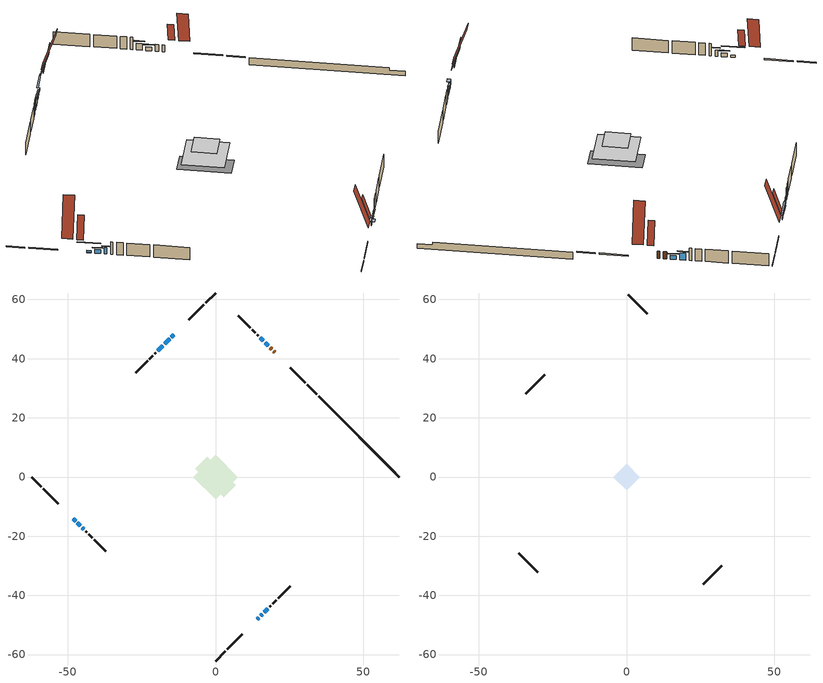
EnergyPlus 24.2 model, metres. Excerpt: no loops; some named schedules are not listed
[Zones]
conditioned space
 floor outside (Floor1 construction): -1.31,0 0,1.31 1.31,0 0,-1.31 z0.58
 floor adiabatic (AdiabaticFloorConstruction): -7.56,0 0,7.56 7.56,0 0,-7.56 z1.8
 floor foundation (Slab1 construction): -6.82,2.77 -2.77,6.82 6.82,-2.77 2.77,-6.82 z-1.52
 wall outside (RimJoist1 construction): 0,-62.19 3.3,-58.89 / -62.19,0 -58.89,-3.3 / 0,62.19 -3.3,58.89 / 34.26,27.93 30.96,31.23 z0.58:0.88
 wall outside (RimJoist2 construction): 3.95,-58.23 9.07,-53.12 / -58.23,-3.95 -53.12,-9.07 / -3.95,58.23 -9.07,53.12 / 30.3,31.88 25.19,37 z0.58:0.88
 wall outside (AdiabaticWallConstruction 1): 20.1,42.09 19.73,42.45 / 19.08,43.11 18.5,43.68 z0.58:2.61
 wall outside (AdiabaticWallConstruction): 17.85,44.34 16.84,45.35 / -46.65,-15.53 -45.64,-16.54 / -15.54,46.65 -17.19,45 / 15.21,-46.98 15.79,-46.4 / 16.44,-45.74 17.7,-44.49 z0.58:1.7; -14.16,48.03 -14.88,47.31 / -48.03,-14.16 -47.31,-14.88 z0.58:1.19; 14.16,-48.03 14.55,-47.63 z0.58:1.65; 16.18,46 15.17,47.01 / -17.85,44.34 -19.5,42.69 z0.58:2.56; -44.99,-17.2 -44.52,-17.67 z0.58:2.36
 wall outside (Wall1 construction): 18.36,-43.83 18.75,-43.43 / -43.86,-18.32 -43.47,-18.72 / -20.16,42.03 -20.55,41.63 / 14.52,47.67 14.12,48.06 z0.58:4.24
 wall outside (Wall2 construction): 19.41,-42.78 20.52,-41.67 / -42.81,-19.38 -41.7,-20.48 / -21.21,40.98 -22.31,39.87 / 13.47,48.72 12.36,49.83 z0.58:4.24
 wall outside (Wall3 construction): 21.17,-41.01 25.2,-36.99 / -41.05,-21.14 -37.02,-25.17 / -22.97,39.21 -27,35.19 / 11.7,50.48 7.67,54.51 z0.58:4.24
 wall foundation (FoundationWall1 construction): 34.91,27.27,-1.52 34.91,27.27,0.58 59.46,2.73,0.58 59.46,2.73,-0.17 62.19,0,-0.17 62.19,0,-1.52
 window (WindowConstruction): 17.85,44.34 16.84,45.35 z0.58:1.7
 window (WindowConstruction 9): -14.16,48.03 -14.88,47.31 z0.58:1.19
 window (WindowConstruction 10): -48.03,-14.16 -47.31,-14.88 z0.58:1.19
 window (WindowConstruction 1): -46.65,-15.54 -45.64,-16.54 z0.58:1.7
 window (WindowConstruction 8): 14.16,-48.03 14.55,-47.63 z0.58:1.65
 window (WindowConstruction 2): 16.18,46 15.18,47.01 z0.58:2.56
 window (WindowConstruction 3): -15.54,46.65 -17.19,45 z0.58:1.7
 window (WindowConstruction 4): -17.85,44.34 -19.5,42.69 z0.58:2.56
 window (WindowConstruction 5): 15.21,-46.98 15.79,-46.4 z0.58:1.7
 window (WindowConstruction 6): 16.44,-45.74 17.7,-44.49 z0.58:1.7
 window (WindowConstruction 7): -44.99,-17.2 -44.52,-17.67 z0.58:2.36
 door (Door): 20.1,42.09 19.73,42.45 z0.58:2.61
 door (Door 1): 19.07,43.11 18.5,43.68 z0.58:2.61
 ceiling adiabatic (AdiabaticFloorConstruction): 0,-7.56 7.56,0 0,7.56 -7.56,0 z1.8
 roof outside (Roof2 construction): 13.5,-48.68,4.24 12.07,-47.25,10.32 10.94,-48.38,10.32 12.37,-49.82,4.24; -48.68,-13.5,4.24 -47.25,-12.07,10.32 -48.38,-10.94,10.32 -49.82,-12.37,4.24; -13.5,48.68,4.24 -12.07,47.25,10.32 -10.94,48.38,10.32 -12.37,49.82,4.24; 20.75,41.43,4.24 19.32,40,10.32 20.45,38.86,10.32 21.89,40.3,4.24
attic - vented
 floor to conditioned space (Floor2 construction Reversed): -4.47,0 0,4.47 4.47,0 0,-4.47 z4.24
 wall outside (Wall4 construction): 25.86,-36.33 32.22,-29.97 / -36.36,-25.82 -30,-32.19 / -27.66,34.53 -34.02,28.17 / 7.02,55.17 0.66,61.53 z0.58:4.24
 roof outside (Roof1 construction): 11.71,-50.47,4.24 9.2,-47.96,14.9 7.21,-49.95,14.9 9.72,-52.46,4.24; -50.47,-11.71,4.24 -47.96,-9.2,14.9 -49.95,-7.21,14.9 -52.46,-9.72,4.24; -11.71,50.47,4.24 -9.2,47.96,14.9 -7.21,49.95,14.9 -9.72,52.46,4.24; 22.54,39.64,4.24 20.03,37.13,14.9 22.02,35.14,14.9 24.53,37.65,4.24
shading: 16.41,45.78 18.28,43.91 18.47,44.1 16.6,45.97 z2.31; -16.61,45.58 -12.43,49.75 -12.62,49.94 -16.8,45.77 z3.63; -45.58,-16.61 -49.75,-12.43 -49.94,-12.62 -45.77,-16.8 z3.63; -45.21,-16.97 -47.08,-15.1 -47.27,-15.3 -45.4,-17.17 z2.31; 14.76,-47.42 13.95,-48.24 14.59,-48.88 15.41,-48.07 z1.95; 14.74,47.44 16.61,45.57 16.8,45.76 14.94,47.63 z3.17; -17.32,44.87 -15.41,46.78 -15.62,46.99 -17.53,45.08 z1.88; -19.63,42.56 -17.72,44.47 -17.93,44.68 -19.84,42.77 z2.74; 15.91,-46.27 15.08,-47.1 15.29,-47.31 16.12,-46.48 z1.88; 17.83,-44.36 16.32,-45.87 16.53,-46.08 18.04,-44.57 z1.88; -44.09,-18.1 -45.42,-16.77 -45.61,-16.96 -44.28,-18.29 z2.97
[Building]
Building 1: Terrain=Suburbs
[Site:Location]
Montreal Intl AP_QC: Latitude {deg}=45.47; Longitude {deg}=-73.74; Time Zone {hr}=-5; Elevation {m}=36; Keep Site Location Information=Yes
[Site:GroundTemperature:Shallow]
2.07863, -0.316383, -0.508184, 0.628371, 5.19101, 9.73239, 13.6695, 16.1636, 16.3755, 14.347, 10.5102, 6.10817
[Site:WaterMainsTemperature]
Calculation Method=Schedule; Temperature Schedule=mains temperature schedule
[Material] Roughness=Rough; Thermal Absorptance=0.9
Name | Thickness {m} | Conductivity {W/m-K} | Density {kg/m3} | Specific Heat {J/kg-K} | Solar Absorptance | Visible Absorptance
asphalt or fiberglass shingles | 0.00635 | 0.162714 | 1121.4 | 1465.45 | 0.4 | 0.4
ceiling loosefill ins | 0.254 | 0.0480833 | 16.02 | 1046.75 | 0.7 | 0.7
ceiling stud and cavity | 0.1397 | 0.209886 | 65.682 | 1177.47 | 0.7 | 0.7
concrete 4.0 in. | 0.1016 | 1.803125 | 2242.8 | 837.4 | 0.7 | 0.7
concrete 8.0 in. | 0.2032 | 1.803125 | 2242.8 | 837.4 | 0.7 | 0.7
door material | 0.04445 | 0.053851 | 512.64 | 1214.23 | 0.7 | 0.7
exterior vertical ins | 0.000878716 | 0.029427 | 32.04 | 1214.23 | 0.7 | 0.7
floor covering | 0.0127 | 0.0433444 | 54.468 | 1339.84 | 0.6 | 0.6
floor rigid ins; wall rigid ins | 0.512978 | 0.029427 | 32.04 | 1214.23 | 0.7 | 0.7
floor stud and cavity | 0.1397 | 0.0912768 | 92.3553 | 1139.71 | 0.7 | 0.7
floor stud and cavity 1 | 0.1397 | 1.75129 | 37.0049 | 1207.88 | 0.7 | 0.7
furniture material conditioned space 1 | 0.1524 | 0.115458 | 640.8 | 1214.23 | 0.6 | 0.6
gypsum board | 0.0127 | 0.160291 | 801 | 837.4 | 0.6 | 0.6
gypsum board 1 | 0.0127 | 0.160291 | 801 | 837.4 | 0.7 | 0.7
osb sheathing 0.5 in. | 0.0127 | 0.115458 | 512.64 | 1214.23 | 0.7 | 0.7
osb sheathing 0.75 in. | 0.01905 | 0.115458 | 512.64 | 1214.23 | 0.7 | 0.7
osb sheathing 2.0 in. | 0.0508 | 0.115458 | 512.64 | 1214.23 | 0.7 | 0.7
rim joist stud and cavity | 0.0508 | 0.0452492 | 125.044 | 1163.47 | 0.6 | 0.6
rim joist stud and cavity 1 | 0.0508 | 0.0381321 | 125.044 | 1163.47 | 0.6 | 0.6
roof rigid ins | 0.103632 | 0.029427 | 32.04 | 1214.23 | 0.7 | 0.7
roof stud and cavity | 0.2032 | 0.104058 | 78.34581 | 1123.46 | 0.7 | 0.7
slab rigid ins | 0.0309699 | 0.029427 | 32.04 | 1214.23 | 0.7 | 0.7
wall stud and cavity | 0.1397 | 0.0918269 | 139.0536 | 1170.24 | 0.7 | 0.7
wall stud and cavity 1 | 0.1397 | 0.0846727 | 139.0536 | 1170.24 | 0.7 | 0.7
wall stud and cavity 2 | 0.1397 | 0.0817921 | 139.0536 | 1170.24 | 0.7 | 0.7
wall stud and cavity 3 | 0.0889 | 6.1454 | 50.32683 | 1063.81 | 0.6 | 0.6
wall stud and cavity 4 | 0.0889 | 0.380278 | 52.3479 | 1209.89 | 0.7 | 0.7
wall stud and cavity 5 | 0.0889 | 0.391764 | 83.0341 | 1211.67 | 0.7 | 0.7
wood siding | 0.0254 | 0.102417 | 544.68 | 1172.36 | 0.4 | 0.4
wood siding 1 | 0.00254 | 0.102417 | 544.68 | 1172.36 | 0.4 | 0.4
wood siding 2; wood siding 3; wood siding 4 | 0.0254 | 0.102417 | 544.68 | 1172.36 | 0.7 | 0.7
[WindowMaterial:SimpleGlazingSystem]
Name | U-Factor {W/m2-K} | Solar Heat Gain Coefficient
WindowMaterial | 4.36468 | 0.67
WindowMaterial 1 | 2.132089 | 0.47
WindowMaterial 2 | 4.04501 | 0.69
WindowMaterial 3 | 4.07169 | 0.69
WindowMaterial 4 | 4.8263 | 0.65
WindowMaterial 5 | 4.20172 | 0.68
WindowMaterial 6 | 2.96789 | 0.56
WindowMaterial 7 | 6.742625 | 0.74
WindowMaterial 8 | 6.11577 | 0.57
[Construction]
AdiabaticFloorConstruction: floor stud and cavity 1, floor rigid ins, osb sheathing 0.75 in., floor covering
AdiabaticWallConstruction: wood siding 3, wall rigid ins, wall stud and cavity 4, gypsum board
AdiabaticWallConstruction 1: wood siding 4, wall rigid ins, wall stud and cavity 4, gypsum board
Door; Door 1: door material
Floor1 construction: floor stud and cavity, osb sheathing 0.75 in., floor covering
Floor2 construction Reversed: gypsum board, ceiling stud and cavity, ceiling loosefill ins
FoundationWall1 construction: concrete 8.0 in., gypsum board 1
furniture construction conditioned space 1: furniture material conditioned space 1
PartitionWallConstruction: gypsum board, wall stud and cavity 5, gypsum board
RimJoist1 construction: wood siding 2, osb sheathing 2.0 in., rim joist stud and cavity
RimJoist2 construction: wood siding 2, osb sheathing 2.0 in., rim joist stud and cavity 1
Roof1 construction: asphalt or fiberglass shingles
Roof2 construction: asphalt or fiberglass shingles, roof rigid ins, osb sheathing 0.75 in., roof stud and cavity, gypsum board
Slab1 construction: slab rigid ins, concrete 4.0 in.
Wall1 construction: wood siding, osb sheathing 0.5 in., wall stud and cavity, gypsum board
Wall2 construction: wood siding, osb sheathing 0.5 in., wall stud and cavity 1, gypsum board
Wall3 construction: wood siding, osb sheathing 0.5 in., wall stud and cavity 2, gypsum board
Wall4 construction: wood siding 1, wall stud and cavity 3
WindowConstruction; WindowConstruction 1: WindowMaterial
WindowConstruction 10; WindowConstruction 9: WindowMaterial 8
WindowConstruction 2: WindowMaterial 1
WindowConstruction 3: WindowMaterial 2
WindowConstruction 4: WindowMaterial 3
WindowConstruction 5: WindowMaterial 4
WindowConstruction 6: WindowMaterial 5
WindowConstruction 7: WindowMaterial 6
WindowConstruction 8: WindowMaterial 7
[Zone] Multiplier=1; Part of Total Floor Area=Yes
Name | Volume {m3}
attic - vented | 39.925
conditioned space | 410.1
[Space]
Name | Zone | Volume {m3}
attic - vented 1 | attic - vented | 39.925
conditioned space 1 | conditioned space | 410.1
[ZoneInfiltration:EffectiveLeakageArea]
infil attic - vented 1: Zone or Space=attic - vented 1; Schedule=Always On Discrete; Effective Air Leakage Area {cm2}=1598; Stack Coefficient=0.000995829; Wind Coefficient=2.13212e-05
[ZoneMixing]
whole house fan mix: Zone or Space=attic - vented; Schedule=Always On Continuous; Design Flow Rate Calculation Method=Flow/Zone; Design Flow Rate {m3/s}=0; Source Zone or Space=conditioned space
[SurfaceProperty:ExposedFoundationPerimeter]
Slab1: Exposed Perimeter Calculation Method=TotalExposedPerimeter; Total Exposed Perimeter {m}=38.569
[InternalMass] Zone or ZoneList=conditioned space; Space or SpaceList=conditioned space 1
Name | Construction | Surface Area {m2}
furniture mass conditioned space 1 | furniture construction conditioned space 1 | 78.132
partition wall mass | PartitionWallConstruction | 195.33
[Lights]
interior lighting: Zone or ZoneList or Space or SpaceList=conditioned space 1; Schedule=interior lighting schedule; Design Level Calculation Method=LightingLevel; Lighting Level {W}=343.2; Return Air Fraction=0; Fraction Radiant=0.6; Fraction Visible=0.2; Fraction Replaceable=1
[People]
occupants: Zone or ZoneList or Space or SpaceList=conditioned space 1; Number of People Schedule=occupants schedule; Number of People Calculation Method=People; Number of People=3; Fraction Radiant=0.314171; Sensible Heat Fraction=0.56303; Activity Level Schedule=occupants activity schedule; Carbon Dioxide Generation Rate {m3/s-W}=0; Enable ASHRAE 55 Comfort Warnings=No; Mean Radiant Temperature Calculation Type=EnclosureAveraged
[ElectricEquipment] Zone or ZoneList or Space or SpaceList=conditioned space 1; Design Level Calculation Method=EquipmentLevel
Name | Schedule | Design Level {W} | Fraction Latent | Fraction Radiant | Fraction Lost
clothes dryer | clothes dryer schedule | 140.772 | 0.015 | 0.081 | 0.85
clothes washer | clothes washer schedule | 32.1985 | 0.03 | 0.162 | 0.7
cooking range | cooking range schedule | 215.147 | 0.08 | 0.432 | 0.2
dishwasher | dishwasher schedule | 66.8632 | 0.3 | 0.18 | 0.4
fridge | fridge schedule | 72.9452 | 0 | 0.6 | 0
mech vent bath fan 0 | mech vent bath fan 0 schedule | 50.2 | 0 | 0 | 1
mech vent house fan | mech vent house fan schedule | 0 | 0 | 0 | 1
mech vent house fan cfis | mech vent house fan cfis schedule | 0 | 0 | 0 | 0
mech vent range fan 0 | mech vent range fan 0 schedule | 57 | 0 | 0 | 1
misc plug loads | misc plug loads schedule | 494.7 | 0.045 | 0.513 | 0.1
whole house fan | Always On Discrete | 0 | 0 | 0 | 1
[OtherEquipment] Zone or ZoneList or Space or SpaceList=conditioned space 1; Design Level Calculation Method=EquipmentLevel
Name | Fuel Type | Schedule | Design Level {W} | Fraction Latent | Fraction Radiant | Fraction Lost
clothes dryer 1 | Electricity | clothes dryer schedule | 0 | 0.015 | 0.081 | 0.85
cooking range 1 | Electricity | cooking range schedule | 0 | 0.08 | 0.432 | 0.2
general water use latent | None | general water use schedule | 62.594 | 1 | 0 | 0
general water use sensible | None | general water use schedule | -61.6891 | 0 | 0.6 | 0
mech vent house fan latent load | None | Always On Discrete | 0 | 1 | 0 | 0
mech vent house fan sensible load | None | Always On Discrete | 0 | 0 | 0 | 0
water heater energy adjustment1 | Electricity | Always On Discrete | 0.01 | 0 | 0 | 1
[ZoneInfiltration:DesignFlowRate] Zone or ZoneList or Space or SpaceList=conditioned space 1; Schedule=Always On Discrete; Design Flow Rate Calculation Method=Flow/Zone; Design Flow Rate {m3/s}=0
infil flow; natural vent flow; whole house fan flow
[ZoneControl:Thermostat]
conditioned space Thermostat: Zone or ZoneList=conditioned space; Control Type Schedule=conditioned space Thermostat Schedule; Control 1=conditioned space temperature setpoint; Temperature Difference Between Cutout And Setpoint {deltaC}=0
[ThermostatSetpoint:DualSetpoint]
conditioned space temperature setpoint: Heating Setpoint Temperature Schedule=heating setpoint; Cooling Setpoint Temperature Schedule=cooling setpoint
[Zone equipment]
conditioned space: electric baseboard
[Foundation:Kiva]
Foundation Kiva 1: Initial Indoor Air Temperature {C}=18; Wall Height Above Grade {m}=0.580004; Wall Depth Below Slab {m}=0.2032; Custom Block Material Name 1=exterior vertical ins; Custom Block Depth 1 {m}=2.10001; Custom Block X Position 1 {m}=0.2159; Custom Block Z Position 1 {m}=0
[Foundation:Kiva:Settings]
Soil Conductivity {W/m-K}=0.849921; Soil Density {kg/m3}=1842.3; Soil Specific Heat {J/kg-K}=418.7; Ground Solar Absorptivity=0.9; Ground Thermal Absorptivity=0.9; Ground Surface Roughness {m}=0.03; Far-Field Width {m}=40; Deep-Ground Boundary Condition=ZeroFlux; Deep-Ground Depth {m}=40; Minimum Cell Dimension {m}=0.2; Maximum Cell Growth Coefficient=3; Simulation Timestep=Timestep
[Exterior:Lights]
exterior lighting: Schedule=exterior lighting schedule; Design Level {W}=75.6
[EnergyManagementSystem:Sensor] Output:Variable or Output:Meter Index Key=conditioned space
Name | Output:Variable or Output:Meter
conditioned_space_clg_unmet_s | Zone Cooling Setpoint Not Met Time
conditioned_space_htg_unmet_s | Zone Heating Setpoint Not Met Time
fridge_tin_s; tin_s; tin_s_1 | Zone Mean Air Temperature
tout_s | Zone Outdoor Air Drybulb Temperature
win_s | Zone Air Humidity Ratio
[Schedule:Constant]
Name | Hourly Value
Always On Continuous; mech vent house fan schedule; mech vent house fan cfis schedule; Always On Discrete | 1
occupants activity schedule | 117.228
fridge schedule | 0
[Schedule:Week:Daily]
interior lighting schedule Week Rule - Jan1-Jan27: interior lighting schedule day, interior lighting schedule day, interior lighting schedule day, interior lighting schedule day, interior lighting schedule day, interior lighting schedule day, interior lighting schedule day, interior lighting schedule default day, interior lighting schedule default day, interior lighting schedule default day, interior lighting schedule default day, interior lighting schedule default day
interior lighting schedule Week Rule - Jan28-Feb3: interior lighting schedule day, interior lighting schedule day, interior lighting schedule day, interior lighting schedule day, interior lighting schedule day 1, interior lighting schedule day 1, interior lighting schedule day 1, interior lighting schedule default day, interior lighting schedule default day, interior lighting schedule default day, interior lighting schedule default day, interior lighting schedule default day
interior lighting schedule Week Rule - Feb4-Feb24: interior lighting schedule day 1, interior lighting schedule day 1, interior lighting schedule day 1, interior lighting schedule day 1, interior lighting schedule day 1, interior lighting schedule day 1, interior lighting schedule day 1, interior lighting schedule default day, interior lighting schedule default day, interior lighting schedule default day, interior lighting schedule default day, interior lighting schedule default day
interior lighting schedule Week Rule - Feb25-Mar3: interior lighting schedule day 1, interior lighting schedule day 1, interior lighting schedule day 1, interior lighting schedule day 1, interior lighting schedule day 2, interior lighting schedule day 2, interior lighting schedule day 2, interior lighting schedule default day, interior lighting schedule default day, interior lighting schedule default day, interior lighting schedule default day, interior lighting schedule default day
interior lighting schedule Week Rule - Mar4-Mar31: interior lighting schedule day 2, interior lighting schedule day 2, interior lighting schedule day 2, interior lighting schedule day 2, interior lighting schedule day 2, interior lighting schedule day 2, interior lighting schedule day 2, interior lighting schedule default day, interior lighting schedule default day, interior lighting schedule default day, interior lighting schedule default day, interior lighting schedule default day
interior lighting schedule Week Rule - Apr1-Apr28: interior lighting schedule day 3, interior lighting schedule day 3, interior lighting schedule day 3, interior lighting schedule day 3, interior lighting schedule day 3, interior lighting schedule day 3, interior lighting schedule day 3, interior lighting schedule default day, interior lighting schedule default day, interior lighting schedule default day, interior lighting schedule default day, interior lighting schedule default day
interior lighting schedule Week Rule - Apr29-May5: interior lighting schedule day 3, interior lighting schedule day 3, interior lighting schedule day 4, interior lighting schedule day 4, interior lighting schedule day 4, interior lighting schedule day 4, interior lighting schedule day 4, interior lighting schedule default day, interior lighting schedule default day, interior lighting schedule default day, interior lighting schedule default day, interior lighting schedule default day
interior lighting schedule Week Rule - May6-May26: interior lighting schedule day 4, interior lighting schedule day 4, interior lighting schedule day 4, interior lighting schedule day 4, interior lighting schedule day 4, interior lighting schedule day 4, interior lighting schedule day 4, interior lighting schedule default day, interior lighting schedule default day, interior lighting schedule default day, interior lighting schedule default day, interior lighting schedule default day
interior lighting schedule Week Rule - May27-Jun2: interior lighting schedule day 4, interior lighting schedule day 4, interior lighting schedule day 4, interior lighting schedule day 4, interior lighting schedule day 4, interior lighting schedule day 5, interior lighting schedule day 5, interior lighting schedule default day, interior lighting schedule default day, interior lighting schedule default day, interior lighting schedule default day, interior lighting schedule default day
interior lighting schedule Week Rule - Jun3-Jun30: interior lighting schedule day 5, interior lighting schedule day 5, interior lighting schedule day 5, interior lighting schedule day 5, interior lighting schedule day 5, interior lighting schedule day 5, interior lighting schedule day 5, interior lighting schedule default day, interior lighting schedule default day, interior lighting schedule default day, interior lighting schedule default day, interior lighting schedule default day
interior lighting schedule Week Rule - Jul1-Jul28: interior lighting schedule day 6, interior lighting schedule day 6, interior lighting schedule day 6, interior lighting schedule day 6, interior lighting schedule day 6, interior lighting schedule day 6, interior lighting schedule day 6, interior lighting schedule default day, interior lighting schedule default day, interior lighting schedule default day, interior lighting schedule default day, interior lighting schedule default day
interior lighting schedule Week Rule - Jul29-Aug4: interior lighting schedule day 6, interior lighting schedule day 6, interior lighting schedule day 6, interior lighting schedule day 7, interior lighting schedule day 7, interior lighting schedule day 7, interior lighting schedule day 7, interior lighting schedule default day, interior lighting schedule default day, interior lighting schedule default day, interior lighting schedule default day, interior lighting schedule default day
interior lighting schedule Week Rule - Aug5-Aug25: interior lighting schedule day 7, interior lighting schedule day 7, interior lighting schedule day 7, interior lighting schedule day 7, interior lighting schedule day 7, interior lighting schedule day 7, interior lighting schedule day 7, interior lighting schedule default day, interior lighting schedule default day, interior lighting schedule default day, interior lighting schedule default day, interior lighting schedule default day
interior lighting schedule Week Rule - Aug26-Sep1: interior lighting schedule day 7, interior lighting schedule day 7, interior lighting schedule day 7, interior lighting schedule day 7, interior lighting schedule day 7, interior lighting schedule day 7, interior lighting schedule day 8, interior lighting schedule default day, interior lighting schedule default day, interior lighting schedule default day, interior lighting schedule default day, interior lighting schedule default day
interior lighting schedule Week Rule - Sep2-Sep29: interior lighting schedule day 8, interior lighting schedule day 8, interior lighting schedule day 8, interior lighting schedule day 8, interior lighting schedule day 8, interior lighting schedule day 8, interior lighting schedule day 8, interior lighting schedule default day, interior lighting schedule default day, interior lighting schedule default day, interior lighting schedule default day, interior lighting schedule default day
interior lighting schedule Week Rule - Sep30-Oct6: interior lighting schedule day 8, interior lighting schedule day 9, interior lighting schedule day 9, interior lighting schedule day 9, interior lighting schedule day 9, interior lighting schedule day 9, interior lighting schedule day 9, interior lighting schedule default day, interior lighting schedule default day, interior lighting schedule default day, interior lighting schedule default day, interior lighting schedule default day
interior lighting schedule Week Rule - Oct7-Oct27: interior lighting schedule day 9, interior lighting schedule day 9, interior lighting schedule day 9, interior lighting schedule day 9, interior lighting schedule day 9, interior lighting schedule day 9, interior lighting schedule day 9, interior lighting schedule default day, interior lighting schedule default day, interior lighting schedule default day, interior lighting schedule default day, interior lighting schedule default day
interior lighting schedule Week Rule - Oct28-Nov3: interior lighting schedule day 9, interior lighting schedule day 9, interior lighting schedule day 9, interior lighting schedule day 9, interior lighting schedule day 10, interior lighting schedule day 10, interior lighting schedule day 10, interior lighting schedule default day, interior lighting schedule default day, interior lighting schedule default day, interior lighting schedule default day, interior lighting schedule default day
interior lighting schedule Week Rule - Nov4-Nov24: interior lighting schedule day 10, interior lighting schedule day 10, interior lighting schedule day 10, interior lighting schedule day 10, interior lighting schedule day 10, interior lighting schedule day 10, interior lighting schedule day 10, interior lighting schedule default day, interior lighting schedule default day, interior lighting schedule default day, interior lighting schedule default day, interior lighting schedule default day
interior lighting schedule Week Rule - Nov25-Dec1: interior lighting schedule day 10, interior lighting schedule day 10, interior lighting schedule day 10, interior lighting schedule day 10, interior lighting schedule day 10, interior lighting schedule day 10, interior lighting schedule day 11, interior lighting schedule default day, interior lighting schedule default day, interior lighting schedule default day, interior lighting schedule default day, interior lighting schedule default day
interior lighting schedule Week Rule - Dec2-Dec31: interior lighting schedule day 11, interior lighting schedule day 11, interior lighting schedule day 11, interior lighting schedule day 11, interior lighting schedule day 11, interior lighting schedule day 11, interior lighting schedule day 11, interior lighting schedule default day, interior lighting schedule default day, interior lighting schedule default day, interior lighting schedule default day, interior lighting schedule default day
occupants schedule Week Rule - Jan1-Dec31: occupants schedule day, occupants schedule day, occupants schedule day, occupants schedule day, occupants schedule day, occupants schedule day, occupants schedule day, occupants schedule default day, occupants schedule default day, occupants schedule default day, occupants schedule default day, occupants schedule default day
clothes dryer schedule Week Rule - Jan1-Dec31: clothes dryer schedule day, clothes dryer schedule day, clothes dryer schedule day, clothes dryer schedule day, clothes dryer schedule day, clothes dryer schedule day, clothes dryer schedule day, clothes dryer schedule default day, clothes dryer schedule default day, clothes dryer schedule default day, clothes dryer schedule default day, clothes dryer schedule default day
clothes washer schedule Week Rule - Jan1-Dec31: clothes washer schedule day, clothes washer schedule day, clothes washer schedule day, clothes washer schedule day, clothes washer schedule day, clothes washer schedule day, clothes washer schedule day, clothes washer schedule default day, clothes washer schedule default day, clothes washer schedule default day, clothes washer schedule default day, clothes washer schedule default day
cooking range schedule Week Rule - Jan1-Dec31: cooking range schedule day, cooking range schedule day, cooking range schedule day, cooking range schedule day, cooking range schedule day, cooking range schedule day, cooking range schedule day, cooking range schedule default day, cooking range schedule default day, cooking range schedule default day, cooking range schedule default day, cooking range schedule default day
dishwasher schedule Week Rule - Jan1-Dec31: dishwasher schedule day, dishwasher schedule day, dishwasher schedule day, dishwasher schedule day, dishwasher schedule day, dishwasher schedule day, dishwasher schedule day, dishwasher schedule default day, dishwasher schedule default day, dishwasher schedule default day, dishwasher schedule default day, dishwasher schedule default day
mech vent bath fan 0 schedule Week Rule - Jan1-Dec31: mech vent bath fan 0 schedule day, mech vent bath fan 0 schedule day, mech vent bath fan 0 schedule day, mech vent bath fan 0 schedule day, mech vent bath fan 0 schedule day, mech vent bath fan 0 schedule day, mech vent bath fan 0 schedule day, mech vent bath fan 0 schedule default day, mech vent bath fan 0 schedule default day, mech vent bath fan 0 schedule default day, mech vent bath fan 0 schedule default day, mech vent bath fan 0 schedule default day
mech vent range fan 0 schedule Week Rule - Jan1-Dec31: mech vent range fan 0 schedule day, mech vent range fan 0 schedule day, mech vent range fan 0 schedule day, mech vent range fan 0 schedule day, mech vent range fan 0 schedule day, mech vent range fan 0 schedule day, mech vent range fan 0 schedule day, mech vent range fan 0 schedule default day, mech vent range fan 0 schedule default day, mech vent range fan 0 schedule default day, mech vent range fan 0 schedule default day, mech vent range fan 0 schedule default day
misc plug loads schedule Week Rule - Jan1-Dec31: misc plug loads schedule day, misc plug loads schedule day, misc plug loads schedule day, misc plug loads schedule day, misc plug loads schedule day, misc plug loads schedule day, misc plug loads schedule day, misc plug loads schedule default day, misc plug loads schedule default day, misc plug loads schedule default day, misc plug loads schedule default day, misc plug loads schedule default day
general water use schedule Week Rule - Jan1-Dec31: general water use schedule day, general water use schedule day, general water use schedule day, general water use schedule day, general water use schedule day, general water use schedule day, general water use schedule day, general water use schedule default day, general water use schedule default day, general water use schedule default day, general water use schedule default day, general water use schedule default day
exterior lighting schedule Week Rule - Jan1-Jan27: exterior lighting schedule day, exterior lighting schedule day, exterior lighting schedule day, exterior lighting schedule day, exterior lighting schedule day, exterior lighting schedule day, exterior lighting schedule day, exterior lighting schedule default day, exterior lighting schedule default day, exterior lighting schedule default day, exterior lighting schedule default day, exterior lighting schedule default day
exterior lighting schedule Week Rule - Jan28-Feb3: exterior lighting schedule day, exterior lighting schedule day, exterior lighting schedule day, exterior lighting schedule day, exterior lighting schedule day 1, exterior lighting schedule day 1, exterior lighting schedule day 1, exterior lighting schedule default day, exterior lighting schedule default day, exterior lighting schedule default day, exterior lighting schedule default day, exterior lighting schedule default day
exterior lighting schedule Week Rule - Feb4-Feb24: exterior lighting schedule day 1, exterior lighting schedule day 1, exterior lighting schedule day 1, exterior lighting schedule day 1, exterior lighting schedule day 1, exterior lighting schedule day 1, exterior lighting schedule day 1, exterior lighting schedule default day, exterior lighting schedule default day, exterior lighting schedule default day, exterior lighting schedule default day, exterior lighting schedule default day
exterior lighting schedule Week Rule - Feb25-Mar3: exterior lighting schedule day 1, exterior lighting schedule day 1, exterior lighting schedule day 1, exterior lighting schedule day 1, exterior lighting schedule day 2, exterior lighting schedule day 2, exterior lighting schedule day 2, exterior lighting schedule default day, exterior lighting schedule default day, exterior lighting schedule default day, exterior lighting schedule default day, exterior lighting schedule default day
exterior lighting schedule Week Rule - Mar4-Mar31: exterior lighting schedule day 2, exterior lighting schedule day 2, exterior lighting schedule day 2, exterior lighting schedule day 2, exterior lighting schedule day 2, exterior lighting schedule day 2, exterior lighting schedule day 2, exterior lighting schedule default day, exterior lighting schedule default day, exterior lighting schedule default day, exterior lighting schedule default day, exterior lighting schedule default day
exterior lighting schedule Week Rule - Apr1-Apr28: exterior lighting schedule day 3, exterior lighting schedule day 3, exterior lighting schedule day 3, exterior lighting schedule day 3, exterior lighting schedule day 3, exterior lighting schedule day 3, exterior lighting schedule day 3, exterior lighting schedule default day, exterior lighting schedule default day, exterior lighting schedule default day, exterior lighting schedule default day, exterior lighting schedule default day
exterior lighting schedule Week Rule - Apr29-May5: exterior lighting schedule day 3, exterior lighting schedule day 3, exterior lighting schedule day 4, exterior lighting schedule day 4, exterior lighting schedule day 4, exterior lighting schedule day 4, exterior lighting schedule day 4, exterior lighting schedule default day, exterior lighting schedule default day, exterior lighting schedule default day, exterior lighting schedule default day, exterior lighting schedule default day
exterior lighting schedule Week Rule - May6-May26: exterior lighting schedule day 4, exterior lighting schedule day 4, exterior lighting schedule day 4, exterior lighting schedule day 4, exterior lighting schedule day 4, exterior lighting schedule day 4, exterior lighting schedule day 4, exterior lighting schedule default day, exterior lighting schedule default day, exterior lighting schedule default day, exterior lighting schedule default day, exterior lighting schedule default day
exterior lighting schedule Week Rule - May27-Jun2: exterior lighting schedule day 4, exterior lighting schedule day 4, exterior lighting schedule day 4, exterior lighting schedule day 4, exterior lighting schedule day 4, exterior lighting schedule day 5, exterior lighting schedule day 5, exterior lighting schedule default day, exterior lighting schedule default day, exterior lighting schedule default day, exterior lighting schedule default day, exterior lighting schedule default day
exterior lighting schedule Week Rule - Jun3-Jun30: exterior lighting schedule day 5, exterior lighting schedule day 5, exterior lighting schedule day 5, exterior lighting schedule day 5, exterior lighting schedule day 5, exterior lighting schedule day 5, exterior lighting schedule day 5, exterior lighting schedule default day, exterior lighting schedule default day, exterior lighting schedule default day, exterior lighting schedule default day, exterior lighting schedule default day
exterior lighting schedule Week Rule - Jul1-Jul28: exterior lighting schedule day 6, exterior lighting schedule day 6, exterior lighting schedule day 6, exterior lighting schedule day 6, exterior lighting schedule day 6, exterior lighting schedule day 6, exterior lighting schedule day 6, exterior lighting schedule default day, exterior lighting schedule default day, exterior lighting schedule default day, exterior lighting schedule default day, exterior lighting schedule default day
[Schedule:Year]
interior lighting schedule: interior lighting schedule Week Rule - Jan1-Jan27, 1, 1, 1, 27, interior lighting schedule Week Rule - Jan28-Feb3, 1, 28, 2, 3, interior lighting schedule Week Rule - Feb4-Feb24, 2, 4, 2, 24, interior lighting schedule Week Rule - Feb25-Mar3, 2, 25, 3, 3, interior lighting schedule Week Rule - Mar4-Mar31, 3, 4, 3, 31, interior lighting schedule Week Rule - Apr1-Apr28, 4, 1, 4, 28, interior lighting schedule Week Rule - Apr29-May5, 4, 29, 5, 5, interior lighting schedule Week Rule - May6-May26, 5, 6, 5, 26, interior lighting schedule Week Rule - May27-Jun2, 5, 27, 6, 2, interior lighting schedule Week Rule - Jun3-Jun30, 6, 3, 6, 30, interior lighting schedule Week Rule - Jul1-Jul28, 7, 1, 7, 28, interior lighting schedule Week Rule - Jul29-Aug4, 7, 29, 8, 4, interior lighting schedule Week Rule - Aug5-Aug25, 8, 5, 8, 25, interior lighting schedule Week Rule - Aug26-Sep1, 8, 26, 9, 1, interior lighting schedule Week Rule - Sep2-Sep29, 9, 2, 9, 29, interior lighting schedule Week Rule - Sep30-Oct6, 9, 30, 10, 6, interior lighting schedule Week Rule - Oct7-Oct27, 10, 7, 10, 27, interior lighting schedule Week Rule - Oct28-Nov3, 10, 28, 11, 3, interior lighting schedule Week Rule - Nov4-Nov24, 11, 4, 11, 24, interior lighting schedule Week Rule - Nov25-Dec1, 11, 25, 12, 1, interior lighting schedule Week Rule - Dec2-Dec31, 12, 2, 12, 31
occupants schedule: occupants schedule Week Rule - Jan1-Dec31, 1, 1, 12, 31
clothes dryer schedule: clothes dryer schedule Week Rule - Jan1-Dec31, 1, 1, 12, 31
clothes washer schedule: clothes washer schedule Week Rule - Jan1-Dec31, 1, 1, 12, 31
cooking range schedule: cooking range schedule Week Rule - Jan1-Dec31, 1, 1, 12, 31
dishwasher schedule: dishwasher schedule Week Rule - Jan1-Dec31, 1, 1, 12, 31
mech vent bath fan 0 schedule: mech vent bath fan 0 schedule Week Rule - Jan1-Dec31, 1, 1, 12, 31
mech vent range fan 0 schedule: mech vent range fan 0 schedule Week Rule - Jan1-Dec31, 1, 1, 12, 31
misc plug loads schedule: misc plug loads schedule Week Rule - Jan1-Dec31, 1, 1, 12, 31
general water use schedule: general water use schedule Week Rule - Jan1-Dec31, 1, 1, 12, 31
exterior lighting schedule: exterior lighting schedule Week Rule - Jan1-Jan27, 1, 1, 1, 27, exterior lighting schedule Week Rule - Jan28-Feb3, 1, 28, 2, 3, exterior lighting schedule Week Rule - Feb4-Feb24, 2, 4, 2, 24, exterior lighting schedule Week Rule - Feb25-Mar3, 2, 25, 3, 3, exterior lighting schedule Week Rule - Mar4-Mar31, 3, 4, 3, 31, exterior lighting schedule Week Rule - Apr1-Apr28, 4, 1, 4, 28, exterior lighting schedule Week Rule - Apr29-May5, 4, 29, 5, 5, exterior lighting schedule Week Rule - May6-May26, 5, 6, 5, 26, exterior lighting schedule Week Rule - May27-Jun2, 5, 27, 6, 2, exterior lighting schedule Week Rule - Jun3-Jun30, 6, 3, 6, 30, exterior lighting schedule Week Rule - Jul1-Jul28, 7, 1, 7, 28, exterior lighting schedule Week Rule - Jul29-Aug4, 7, 29, 8, 4, exterior lighting schedule Week Rule - Aug5-Aug25, 8, 5, 8, 25, exterior lighting schedule Week Rule - Aug26-Sep1, 8, 26, 9, 1, exterior lighting schedule Week Rule - Sep2-Sep29, 9, 2, 9, 29, exterior lighting schedule Week Rule - Sep30-Oct6, 9, 30, 10, 6, exterior lighting schedule Week Rule - Oct7-Oct27, 10, 7, 10, 27, exterior lighting schedule Week Rule - Oct28-Nov3, 10, 28, 11, 3, exterior lighting schedule Week Rule - Nov4-Nov24, 11, 4, 11, 24, exterior lighting schedule Week Rule - Nov25-Dec1, 11, 25, 12, 1, exterior lighting schedule Week Rule - Dec2-Dec31, 12, 2, 12, 31
[Schedule:Compact]
conditioned space Thermostat Schedule: Through: 12/31, For: AllDays, Until: 24:00, 4
mains temperature schedule: Through: 01/01, For: AllDays, Until: 24:00, 6.56833, Through: 01/02, For: AllDays, Until: 24:00, 6.48722, Through: 01/03, For: AllDays, Until: 24:00, 6.40722, Through: 01/04, For: AllDays, Until: 24:00, 6.32889, Through: 01/05, For: AllDays, Until: 24:00, 6.25167, Through: 01/06, For: AllDays, Until: 24:00, 6.17611, Through: 01/07, For: AllDays, Until: 24:00, 6.10222, Through: 01/08, For: AllDays, Until: 24:00, 6.02944, Through: 01/09, For: AllDays, Until: 24:00, 5.95833, Through: 01/10, For: AllDays, Until: 24:00, 5.88889, Through: 01/11, For: AllDays, Until: 24:00, 5.82056, Through: 01/12, For: AllDays, Until: 24:00, 5.75444, Through: 01/13, For: AllDays, Until: 24:00, 5.68944, Through: 01/14, For: AllDays, Until: 24:00, 5.62611, Through: 01/15, For: AllDays, Until: 24:00, 5.56444, Through: 01/16, For: AllDays, Until: 24:00, 5.50444, Through: 01/17, For: AllDays, Until: 24:00, 5.44611, Through: 01/18, For: AllDays, Until: 24:00, 5.38944, Through: 01/19, For: AllDays, Until: 24:00, 5.33389, Through: 01/20, For: AllDays, Until: 24:00, 5.28111, Through: 01/21, For: AllDays, Until: 24:00, 5.22944, Through: 01/22, For: AllDays, Until: 24:00, 5.17944, Through: 01/23, For: AllDays, Until: 24:00, 5.13111, Through: 01/24, For: AllDays, Until: 24:00, 5.085, Through: 01/25, For: AllDays, Until: 24:00, 5.04056, Through: 01/26, For: AllDays, Until: 24:00, 4.99778, Through: 01/27, For: AllDays, Until: 24:00, 4.95667, Through: 01/28, For: AllDays, Until: 24:00, 4.91778, Through: 01/29, For: AllDays, Until: 24:00, 4.88056, Through: 01/30, For: AllDays, Until: 24:00, 4.845, Through: 01/31, For: AllDays, Until: 24:00, 4.81167, Through: 02/01, For: AllDays, Until: 24:00, 4.77944, Through: 02/02, For: AllDays, Until: 24:00, 4.75, Through: 02/03, For: AllDays, Until: 24:00, 4.72167, Through: 02/04, For: AllDays, Until: 24:00, 4.69611, Through: 02/05, For: AllDays, Until: 24:00, 4.67167, Through: 02/06, For: AllDays, Until: 24:00, 4.64944, Through: 02/07, For: AllDays, Until: 24:00, 4.62889, Through: 02/08, For: AllDays, Until: 24:00, 4.61056, Through: 02/09, For: AllDays, Until: 24:00, 4.59389, Through: 02/10, For: AllDays, Until: 24:00, 4.57944, Through: 02/11, For: AllDays, Until: 24:00, 4.56667, Through: 02/12, For: AllDays, Until: 24:00, 4.55611, Through: 02/13, For: AllDays, Until: 24:00, 4.54722, Through: 02/14, For: AllDays, Until: 24:00, 4.54056, Through: 02/15, For: AllDays, Until: 24:00, 4.53556, Through: 02/16, For: AllDays, Until: 24:00, 4.53278, Through: 02/17, For: AllDays, Until: 24:00, 4.53167, Through: 02/18, For: AllDays, Until: 24:00, 4.53278, Through: 02/19, For: AllDays, Until: 24:00, 4.53556, Through: 02/20, For: AllDays, Until: 24:00, 4.54056, Through: 02/21, For: AllDays, Until: 24:00, 4.54722, Through: 02/22, For: AllDays, Until: 24:00, 4.55611, Through: 02/23, For: AllDays, Until: 24:00, 4.56667, Through: 02/24, For: AllDays, Until: 24:00, 4.57944, Through: 02/25, For: AllDays, Until: 24:00, 4.59389, Through: 02/26, For: AllDays, Until: 24:00, 4.61056, Through: 02/27, For: AllDays, Until: 24:00, 4.62889, Through: 02/28, For: AllDays, Until: 24:00, 4.64889, Through: 03/01, For: AllDays, Until: 24:00, 4.67111, Through: 03/02, For: AllDays, Until: 24:00, 4.69556, Through: 03/03, For: AllDays, Until: 24:00, 4.72167, Through: 03/04, For: AllDays, Until: 24:00, 4.74944, Through: 03/05, For: AllDays, Until: 24:00, 4.77944, Through: 03/06, For: AllDays, Until: 24:00, 4.81111, Through: 03/07, For: AllDays, Until: 24:00, 4.84444, Through: 03/08, For: AllDays, Until: 24:00, 4.88, Through: 03/09, For: AllDays, Until: 24:00, 4.91722, Through: 03/10, For: AllDays, Until: 24:00, 4.95611, Through: 03/11, For: AllDays, Until: 24:00, 4.99722, Through: 03/12, For: AllDays, Until: 24:00, 5.04, Through: 03/13, For: AllDays, Until: 24:00, 5.08444, Through: 03/14, For: AllDays, Until: 24:00, 5.13056, Through: 03/15, For: AllDays, Until: 24:00, 5.17889, Through: 03/16, For: AllDays, Until: 24:00, 5.22833, Through: 03/17, For: AllDays, Until: 24:00, 5.28, Through: 03/18, For: AllDays, Until: 24:00, 5.33333, Through: 03/19, For: AllDays, Until: 24:00, 5.38833, Through: 03/20, For: AllDays, Until: 24:00, 5.445, Through: 03/21, For: AllDays, Until: 24:00, 5.50333, Through: 03/22, For: AllDays, Until: 24:00, 5.56333, Through: 03/23, For: AllDays, Until: 24:00, 5.625, Through: 03/24, For: AllDays, Until: 24:00, 5.68833, Through: 03/25, For: AllDays, Until: 24:00, 5.75333, Through: 03/26, For: AllDays, Until: 24:00, 5.81944, Through: 03/27, For: AllDays, Until: 24:00, 5.88778, Through: 03/28, For: AllDays, Until: 24:00, 5.95722, Through: 03/29, For: AllDays, Until: 24:00, 6.02833, Through: 03/30, For: AllDays, Until: 24:00, 6.10111, Through: 03/31, For: AllDays, Until: 24:00, 6.175, Through: 04/01, For: AllDays, Until: 24:00, 6.25056, Through: 04/02, For: AllDays, Until: 24:00, 6.32778, Through: 04/03, For: AllDays, Until: 24:00, 6.40611, Through: 04/04, For: AllDays, Until: 24:00, 6.48556, Through: 04/05, For: AllDays, Until: 24:00, 6.56722, Through: 04/06, For: AllDays, Until: 24:00, 6.64944, Through: 04/07, For: AllDays, Until: 24:00, 6.73333, Through: 04/08, For: AllDays, Until: 24:00, 6.81833, Through: 04/09, For: AllDays, Until: 24:00, 6.905, Through: 04/10, For: AllDays, Until: 24:00, 6.99278, Through: 04/11, For: AllDays, Until: 24:00, 7.08111, Through: 04/12, For: AllDays, Until: 24:00, 7.17167, Through: 04/13, For: AllDays, Until: 24:00, 7.26278, Through: 04/14, For: AllDays, Until: 24:00, 7.355, Through: 04/15, For: AllDays, Until: 24:00, 7.44833, Through: 04/16, For: AllDays, Until: 24:00, 7.54278, Through: 04/17, For: AllDays, Until: 24:00, 7.63889, Through: 04/18, For: AllDays, Until: 24:00, 7.735, Through: 04/19, For: AllDays, Until: 24:00, 7.83278, Through: 04/20, For: AllDays, Until: 24:00, 7.93167, Through: 04/21, For: AllDays, Until: 24:00, 8.03111, Through: 04/22, For: AllDays, Until: 24:00, 8.13167, Through: 04/23, For: AllDays, Until: 24:00, 8.23278, Through: 04/24, For: AllDays, Until: 24:00, 8.335, Through: 04/25, For: AllDays, Until: 24:00, 8.43778, Through: 04/26, For: AllDays, Until: 24:00, 8.54167, Through: 04/27, For: AllDays, Until: 24:00, 8.64611, Through: 04/28, For: AllDays, Until: 24:00, 8.75167, Through: 04/29, For: AllDays, Until: 24:00, 8.85778, Through: 04/30, For: AllDays, Until: 24:00, 8.96444, Through: 05/01, For: AllDays, Until: 24:00, 9.07167, Through: 05/02, For: AllDays, Until: 24:00, 9.17944, Through: 05/03, For: AllDays, Until: 24:00, 9.28778, Through: 05/04, For: AllDays, Until: 24:00, 9.39667, Through: 05/05, For: AllDays, Until: 24:00, 9.50667, Through: 05/06, For: AllDays, Until: 24:00, 9.61667, Through: 05/07, For: AllDays, Until: 24:00, 9.72667, Through: 05/08, For: AllDays, Until: 24:00, 9.83778, Through: 05/09, For: AllDays, Until: 24:00, 9.94889, Through: 05/10, For: AllDays, Until: 24:00, 10.0606, Through: 05/11, For: AllDays, Until: 24:00, 10.1722, Through: 05/12, For: AllDays, Until: 24:00, 10.2844, Through: 05/13, For: AllDays, Until: 24:00, 10.3967, Through: 05/14, For: AllDays, Until: 24:00, 10.5094, Through: 05/15, For: AllDays, Until: 24:00, 10.6222, Through: 05/16, For: AllDays, Until: 24:00, 10.735, Through: 05/17, For: AllDays, Until: 24:00, 10.8478, Through: 05/18, For: AllDays, Until: 24:00, 10.9611, Through: 05/19, For: AllDays, Until: 24:00, 11.0744, Through: 05/20, For: AllDays, Until: 24:00, 11.1872, Through: 05/21, For: AllDays, Until: 24:00, 11.3006, Through: 05/22, For: AllDays, Until: 24:00, 11.4133, Through: 05/23, For: AllDays, Until: 24:00, 11.5267, Through: 05/24, For: AllDays, Until: 24:00, 11.6394, Through: 05/25, For: AllDays, Until: 24:00, 11.7522, Through: 05/26, For: AllDays, Until: 24:00, 11.8644, Through: 05/27, For: AllDays, Until: 24:00, 11.9767, Through: 05/28, For: AllDays, Until: 24:00, 12.0889, Through: 05/29, For: AllDays, Until: 24:00, 12.2006, Through: 05/30, For: AllDays, Until: 24:00, 12.3122, Through: 05/31, For: AllDays, Until: 24:00, 12.4228, Through: 06/01, For: AllDays, Until: 24:00, 12.5339, Through: 06/02, For: AllDays, Until: 24:00, 12.6439, Through: 06/03, For: AllDays, Until: 24:00, 12.7539, Through: 06/04, For: AllDays, Until: 24:00, 12.8628, Through: 06/05, For: AllDays, Until: 24:00, 12.9717, Through: 06/06, For: AllDays, Until: 24:00, 13.08, Through: 06/07, For: AllDays, Until: 24:00, 13.1878, Through: 06/08, For: AllDays, Until: 24:00, 13.2944, Through: 06/09, For: AllDays, Until: 24:00, 13.4011, Through: 06/10, For: AllDays, Until: 24:00, 13.5067, Through: 06/11, For: AllDays, Until: 24:00, 13.6117, Through: 06/12, For: AllDays, Until: 24:00, 13.7156, Through: 06/13, For: AllDays, Until: 24:00, 13.8194, Through: 06/14, For: AllDays, Until: 24:00, 13.9222, Through: 06/15, For: AllDays, Until: 24:00, 14.0239, Through: 06/16, For: AllDays, Until: 24:00, 14.125, Through: 06/17, For: AllDays, Until: 24:00, 14.225, Through: 06/18, For: AllDays, Until: 24:00, 14.3239, Through: 06/19, For: AllDays, Until: 24:00, 14.4222, Through: 06/20, For: AllDays, Until: 24:00, 14.5194, Through: 06/21, For: AllDays, Until: 24:00, 14.6156, Through: 06/22, For: AllDays, Until: 24:00, 14.7106, Through: 06/23, For: AllDays, Until: 24:00, 14.805, Through: 06/24, For: AllDays, Until: 24:00, 14.8978, Through: 06/25, For: AllDays, Until: 24:00, 14.9894, Through: 06/26, For: AllDays, Until: 24:00, 15.0806, Through: 06/27, For: AllDays, Until: 24:00, 15.17, Through: 06/28, For: AllDays, Until: 24:00, 15.2583, Through: 06/29, For: AllDays, Until: 24:00, 15.3456, Through: 06/30, For: AllDays, Until: 24:00, 15.4311, Through: 07/01, For: AllDays, Until: 24:00, 15.5161, Through: 07/02, For: AllDays, Until: 24:00, 15.5989, Through: 07/03, For: AllDays, Until: 24:00, 15.6811, Through: 07/04, For: AllDays, Until: 24:00, 15.7617, Through: 07/05, For: AllDays, Until: 24:00, 15.8411, Through: 07/06, For: AllDays, Until: 24:00, 15.9189, Through: 07/07, For: AllDays, Until: 24:00, 15.995, Through: 07/08, For: AllDays, Until: 24:00, 16.07, Through: 07/09, For: AllDays, Until: 24:00, 16.1433, Through: 07/10, For: AllDays, Until: 24:00, 16.2156, Through: 07/11, For: AllDays, Until: 24:00, 16.2861, Through: 07/12, For: AllDays, Until: 24:00, 16.355, Through: 07/13, For: AllDays, Until: 24:00, 16.4222, Through: 07/14, For: AllDays, Until: 24:00, 16.4878, Through: 07/15, For: AllDays, Until: 24:00, 16.5522, Through: 07/16, For: AllDays, Until: 24:00, 16.615, Through: 07/17, For: AllDays, Until: 24:00, 16.6756, Through: 07/18, For: AllDays, Until: 24:00, 16.735, Through: 07/19, For: AllDays, Until: 24:00, 16.7928, Through: 07/20, For: AllDays, Until: 24:00, 16.8489, Through: 07/21, For: AllDays, Until: 24:00, 16.9028, Through: 07/22, For: AllDays, Until: 24:00, 16.9556, Through: 07/23, For: AllDays, Until: 24:00, 17.0061, Through: 07/24, For: AllDays, Until: 24:00, 17.0556, Through: 07/25, For: AllDays, Until: 24:00, 17.1028, Through: 07/26, For: AllDays, Until: 24:00, 17.1483, Through: 07/27, For: AllDays, Until: 24:00, 17.1917, Through: 07/28, For: AllDays, Until: 24:00, 17.2339, Through: 07/29, For: AllDays, Until: 24:00, 17.2739, Through: 07/30, For: AllDays, Until: 24:00, 17.3122, Through: 07/31, For: AllDays, Until: 24:00, 17.3489, Through: 08/01, For: AllDays, Until: 24:00, 17.3833, Through: 08/02, For: AllDays, Until: 24:00, 17.4161, Through: 08/03, For: AllDays, Until: 24:00, 17.4467, Through: 08/04, For: AllDays, Until: 24:00, 17.4761, Through: 08/05, For: AllDays, Until: 24:00, 17.5028, Through: 08/06, For: AllDays, Until: 24:00, 17.5283, Through: 08/07, For: AllDays, Until: 24:00, 17.5517, Through: 08/08, For: AllDays, Until: 24:00, 17.5728, Through: 08/09, For: AllDays, Until: 24:00, 17.5922, Through: 08/10, For: AllDays, Until: 24:00, 17.61, Through: 08/11, For: AllDays, Until: 24:00, 17.6256, Through: 08/12, For: AllDays, Until: 24:00, 17.6394, Through: 08/13, For: AllDays, Until: 24:00, 17.6511, Through: 08/14, For: AllDays, Until: 24:00, 17.6611, Through: 08/15, For: AllDays, Until: 24:00, 17.6689, Through: 08/16, For: AllDays, Until: 24:00, 17.675, Through: 08/17, For: AllDays, Until: 24:00, 17.6789, Through: 08/18, For: AllDays, Until: 24:00, 17.6811, Through: 08/19, For: AllDays, Until: 24:00, 17.6811, Through: 08/20, For: AllDays, Until: 24:00, 17.6794, Through: 08/21, For: AllDays, Until: 24:00, 17.6756, Through: 08/22, For: AllDays, Until: 24:00, 17.67, Through: 08/23, For: AllDays, Until: 24:00, 17.6622, Through: 08/24, For: AllDays, Until: 24:00, 17.6528, Through: 08/25, For: AllDays, Until: 24:00, 17.6411, Through: 08/26, For: AllDays, Until: 24:00, 17.6278, Through: 08/27, For: AllDays, Until: 24:00, 17.6122, Through: 08/28, For: AllDays, Until: 24:00, 17.595, Through: 08/29, For: AllDays, Until: 24:00, 17.5756, Through: 08/30, For: AllDays, Until: 24:00, 17.5544, Through: 08/31, For: AllDays, Until: 24:00, 17.5311, Through: 09/01, For: AllDays, Until: 24:00, 17.5061, Through: 09/02, For: AllDays, Until: 24:00, 17.4794, Through: 09/03, For: AllDays, Until: 24:00, 17.4506, Through: 09/04, For: AllDays, Until: 24:00, 17.42, Through: 09/05, For: AllDays, Until: 24:00, 17.3878, Through: 09/06, For: AllDays, Until: 24:00, 17.3533, Through: 09/07, For: AllDays, Until: 24:00, 17.3172, Through: 09/08, For: AllDays, Until: 24:00, 17.2789, Through: 09/09, For: AllDays, Until: 24:00, 17.2389, Through: 09/10, For: AllDays, Until: 24:00, 17.1972, Through: 09/11, For: AllDays, Until: 24:00, 17.1539, Through: 09/12, For: AllDays, Until: 24:00, 17.1083, Through: 09/13, For: AllDays, Until: 24:00, 17.0617, Through: 09/14, For: AllDays, Until: 24:00, 17.0128, Through: 09/15, For: AllDays, Until: 24:00, 16.9622, Through: 09/16, For: AllDays, Until: 24:00, 16.9094, Through: 09/17, For: AllDays, Until: 24:00, 16.8556, Through: 09/18, For: AllDays, Until: 24:00, 16.8, Through: 09/19, For: AllDays, Until: 24:00, 16.7422, Through: 09/20, For: AllDays, Until: 24:00, 16.6833, Through: 09/21, For: AllDays, Until: 24:00, 16.6228, Through: 09/22, For: AllDays, Until: 24:00, 16.56, Through: 09/23, For: AllDays, Until: 24:00, 16.4961, Through: 09/24, For: AllDays, Until: 24:00, 16.4306, Through: 09/25, For: AllDays, Until: 24:00, 16.3633, Through: 09/26, For: AllDays, Until: 24:00, 16.295, Through: 09/27, For: AllDays, Until: 24:00, 16.2244, Through: 09/28, For: AllDays, Until: 24:00, 16.1528, Through: 09/29, For: AllDays, Until: 24:00, 16.0794, Through: 09/30, For: AllDays, Until: 24:00, 16.0044, Through: 10/01, For: AllDays, Until: 24:00, 15.9283, Through: 10/02, For: AllDays, Until: 24:00, 15.8511, Through: 10/03, For: AllDays, Until: 24:00, 15.7717, Through: 10/04, For: AllDays, Until: 24:00, 15.6917, Through: 10/05, For: AllDays, Until: 24:00, 15.6094, Through: 10/06, For: AllDays, Until: 24:00, 15.5267, Through: 10/07, For: AllDays, Until: 24:00, 15.4422, Through: 10/08, For: AllDays, Until: 24:00, 15.3567, Through: 10/09, For: AllDays, Until: 24:00, 15.2694, Through: 10/10, For: AllDays, Until: 24:00, 15.1811, Through: 10/11, For: AllDays, Until: 24:00, 15.0917, Through: 10/12, For: AllDays, Until: 24:00, 15.0011, Through: 10/13, For: AllDays, Until: 24:00, 14.9094, Through: 10/14, For: AllDays, Until: 24:00, 14.8167, Through: 10/15, For: AllDays, Until: 24:00, 14.7228, Through: 10/16, For: AllDays, Until: 24:00, 14.6278, Through: 10/17, For: AllDays, Until: 24:00, 14.5317, Through: 10/18, For: AllDays, Until: 24:00, 14.4344, Through: 10/19, For: AllDays, Until: 24:00, 14.3367, Through: 10/20, For: AllDays, Until: 24:00, 14.2378, Through: 10/21, For: AllDays, Until: 24:00, 14.1378, Through: 10/22, For: AllDays, Until: 24:00, 14.0367, Through: 10/23, For: AllDays, Until: 24:00, 13.935, Through: 10/24, For: AllDays, Until: 24:00, 13.8322, Through: 10/25, For: AllDays, Until: 24:00, 13.7289, Through: 10/26, For: AllDays, Until: 24:00, 13.625, Through: 10/27, For: AllDays, Until: 24:00, 13.52, Through: 10/28, For: AllDays, Until: 24:00, 13.4144, Through: 10/29, For: AllDays, Until: 24:00, 13.3083, Through: 10/30, For: AllDays, Until: 24:00, 13.2011, Through: 10/31, For: AllDays, Until: 24:00, 13.0939, Through: 11/01, For: AllDays, Until: 24:00, 12.9856, Through: 11/02, For: AllDays, Until: 24:00, 12.8767, Through: 11/03, For: AllDays, Until: 24:00, 12.7678, Through: 11/04, For: AllDays, Until: 24:00, 12.6578, Through: 11/05, For: AllDays, Until: 24:00, 12.5478, Through: 11/06, For: AllDays, Until: 24:00, 12.4372, Through: 11/07, For: AllDays, Until: 24:00, 12.3261, Through: 11/08, For: AllDays, Until: 24:00, 12.215, Through: 11/09, For: AllDays, Until: 24:00, 12.1033, Through: 11/10, For: AllDays, Until: 24:00, 11.9911, Through: 11/11, For: AllDays, Until: 24:00, 11.8789, Through: 11/12, For: AllDays, Until: 24:00, 11.7667, Through: 11/13, For: AllDays, Until: 24:00, 11.6539, Through: 11/14, For: AllDays, Until: 24:00, 11.5411, Through: 11/15, For: AllDays, Until: 24:00, 11.4278, Through: 11/16, For: AllDays, Until: 24:00, 11.315, Through: 11/17, For: AllDays, Until: 24:00, 11.2017, Through: 11/18, For: AllDays, Until: 24:00, 11.0889, Through: 11/19, For: AllDays, Until: 24:00, 10.9756, Through: 11/20, For: AllDays, Until: 24:00, 10.8622, Through: 11/21, For: AllDays, Until: 24:00, 10.7494, Through: 11/22, For: AllDays, Until: 24:00, 10.6367, Through: 11/23, For: AllDays, Until: 24:00, 10.5239, Through: 11/24, For: AllDays, Until: 24:00, 10.4111, Through: 11/25, For: AllDays, Until: 24:00, 10.2989, Through: 11/26, For: AllDays, Until: 24:00, 10.1867, Through: 11/27, For: AllDays, Until: 24:00, 10.0744, Through: 11/28, For: AllDays, Until: 24:00, 9.96333, Through: 11/29, For: AllDays, Until: 24:00, 9.85167, Through: 11/30, For: AllDays, Until: 24:00, 9.74111, Through: 12/01, For: AllDays, Until: 24:00, 9.63056, Through: 12/02, For: AllDays, Until: 24:00, 9.52056, Through: 12/03, For: AllDays, Until: 24:00, 9.41111, Through: 12/04, For: AllDays, Until: 24:00, 9.30167, Through: 12/05, For: AllDays, Until: 24:00, 9.19333, Through: 12/06, For: AllDays, Until: 24:00, 9.08556, Through: 12/07, For: AllDays, Until: 24:00, 8.97778, Through: 12/08, For: AllDays, Until: 24:00, 8.87111, Through: 12/09, For: AllDays, Until: 24:00, 8.765, Through: 12/10, For: AllDays, Until: 24:00, 8.66, Through: 12/11, For: AllDays, Until: 24:00, 8.555, Through: 12/12, For: AllDays, Until: 24:00, 8.45111, Through: 12/13, For: AllDays, Until: 24:00, 8.34833, Through: 12/14, For: AllDays, Until: 24:00, 8.24611, Through: 12/15, For: AllDays, Until: 24:00, 8.14444, Through: 12/16, For: AllDays, Until: 24:00, 8.04389, Through: 12/17, For: AllDays, Until: 24:00, 7.94444, Through: 12/18, For: AllDays, Until: 24:00, 7.84556, Through: 12/19, For: AllDays, Until: 24:00, 7.74778, Through: 12/20, For: AllDays, Until: 24:00, 7.65111, Through: 12/21, For: AllDays, Until: 24:00, 7.555, Through: 12/22, For: AllDays, Until: 24:00, 7.46056, Through: 12/23, For: AllDays, Until: 24:00, 7.36667, Through: 12/24, For: AllDays, Until: 24:00, 7.27444, Through: 12/25, For: AllDays, Until: 24:00, 7.18278, Through: 12/26, For: AllDays, Until: 24:00, 7.09278, Through: 12/27, For: AllDays, Until: 24:00, 7.00389, Through: 12/28, For: AllDays, Until: 24:00, 6.91611, Through: 12/29, For: AllDays, Until: 24:00, 6.82944, Through: 12/30, For: AllDays, Until: 24:00, 6.74389, Through: 12/31, For: AllDays, Until: 24:00, 6.66
